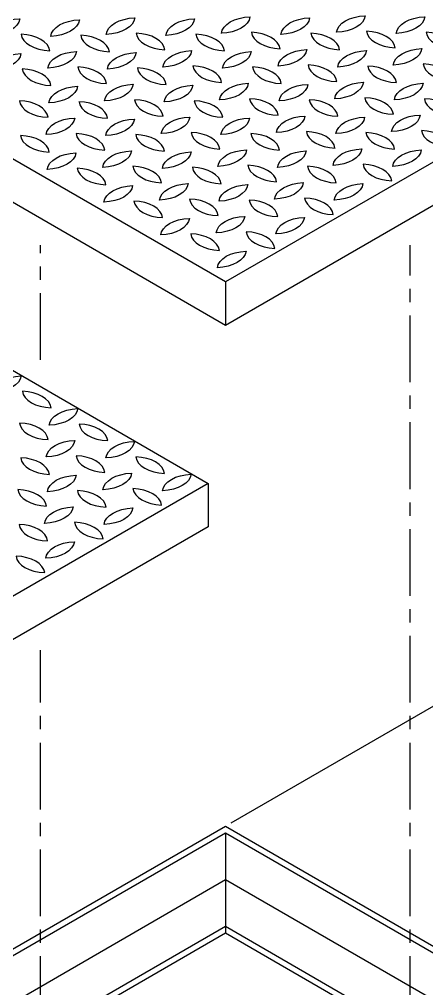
# Model space of a CAD drawing. Extents: x -30 to 91, y -49 to 106.
# Drawn here: x 35.31 to 50.57, y 41.43 to 77.73 of the extents above; entities that cross this region are included whole.
import ezdxf

# ---------------------------------------------------------------- set-up
doc = ezdxf.new("R2010")
doc.units = 0
doc.header["$LTSCALE"] = 2
doc.header["$MEASUREMENT"] = 0
doc.linetypes.add('CENTER', pattern=[2, 1.25, -0.25, 0.25, -0.25])
doc.layers.add('OBJECTS', color=3, linetype='CONTINUOUS')

msp = doc.modelspace()

# ---------------------------------------------------------------- linework, layer by layer
at = {"layer": 'OBJECTS', "color": 7}
for p, q in [((43.031, 67.894), (13.154, 85.144)), ((72.909, 85.144), (43.031, 67.894)), ((43.031, 66.269), (13.154, 83.519)), ((72.909, 83.519), (43.031, 66.269)), ((12.504, 77.603), (42.382, 60.353)), ((43.031, 67.894), (43.031, 66.269)), ((42.382, 60.353), (12.504, 43.103)), ((42.382, 60.353), (42.382, 58.728)), ((42.382, 58.728), (12.504, 41.478)), ((43.248, 47.64), (53.64, 53.64)), ((12.504, 29.89), (43.031, 47.515)), ((12.937, 29.89), (43.031, 47.265)), ((43.031, 47.515), (73.559, 29.89)), ((43.031, 47.265), (73.126, 29.89)), ((43.031, 47.265), (43.031, 43.515)), ((14.453, 29.015), (43.031, 45.515)), ((43.031, 45.515), (71.61, 29.015)), ((15.968, 28.14), (43.031, 43.765)), ((43.031, 43.765), (70.095, 28.14)), ((30.582, 36.327), (43.031, 43.515)), ((43.031, 43.515), (69.878, 28.015))]:
    msp.add_line(p, q, dxfattribs=at)
at = {"layer": 'OBJECTS', "color": 7, "linetype": 'CENTER'}
for p, q in [((36.103, 64.978), (36.103, 69.269)), ((49.96, 24.14), (49.96, 69.269)), ((36.103, 32.14), (36.103, 54.103))]:
    msp.add_line(p, q, dxfattribs=at)
at = {"layer": 'OBJECTS', "color": 7, "extrusion": (0, 0, -1)}
for centre, start_param, end_param in [((34.174, 77.794), 0.062664, 1.508132), ((35.392, 77.091), 3.204257, 4.649725), ((36.41, 77.756), 0.062664, 1.508132), ((37.628, 77.052), 3.204257, 4.649725), ((39.708, 77.128), 3.204257, 4.649725), ((38.49, 77.831), 0.062664, 1.508132), ((40.725, 77.793), 0.062664, 1.508132), ((41.943, 77.09), 3.204257, 4.649725), ((44.024, 77.165), 3.204257, 4.649725), ((42.806, 77.869), 0.062664, 1.508132), ((45.041, 77.83), 0.062664, 1.508132), ((46.259, 77.127), 3.204257, 4.649725), ((48.339, 77.203), 3.204257, 4.649725), ((47.122, 77.906), 0.062664, 1.508132), ((49.357, 77.867), 0.062664, 1.508132), ((50.575, 77.164), 3.204257, 4.649725), ((46.149, 75.938), 3.204257, 4.649725), ((44.931, 76.641), 0.062664, 1.508132), ((50.465, 75.976), 3.204257, 4.649725), ((49.247, 76.679), 0.062664, 1.508132), ((35.437, 75.788), 3.204257, 4.649725), ((34.22, 76.491), 0.062664, 1.508132), ((36.3, 76.567), 0.062664, 1.508132), ((37.518, 75.864), 3.204257, 4.649725), ((38.535, 76.528), 0.062664, 1.508132), ((39.753, 75.825), 3.204257, 4.649725), ((41.834, 75.901), 3.204257, 4.649725), ((40.616, 76.604), 0.062664, 1.508132), ((42.851, 76.566), 0.062664, 1.508132), ((44.069, 75.863), 3.204257, 4.649725), ((47.167, 76.603), 0.062664, 1.508132), ((48.385, 75.9), 3.204257, 4.649725), ((37.563, 74.561), 3.204257, 4.649725), ((36.345, 75.264), 0.062664, 1.508132), ((38.426, 75.34), 0.062664, 1.508132), ((39.643, 74.637), 3.204257, 4.649725), ((40.661, 75.301), 0.062664, 1.508132), ((41.879, 74.598), 3.204257, 4.649725), ((43.959, 74.674), 3.204257, 4.649725), ((42.741, 75.377), 0.062664, 1.508132), ((44.977, 75.338), 0.062664, 1.508132), ((46.194, 74.635), 3.204257, 4.649725), ((48.275, 74.711), 3.204257, 4.649725), ((47.057, 75.414), 0.062664, 1.508132), ((49.292, 75.376), 0.062664, 1.508132), ((50.51, 74.673), 3.204257, 4.649725), ((40.551, 74.112), 0.062664, 1.508132), ((41.769, 73.409), 3.204257, 4.649725), ((46.085, 73.447), 3.204257, 4.649725), ((44.867, 74.15), 0.062664, 1.508132), ((47.102, 74.111), 0.062664, 1.508132), ((48.32, 73.408), 3.204257, 4.649725), ((50.401, 73.484), 3.204257, 4.649725), ((49.183, 74.187), 0.062664, 1.508132), ((37.453, 73.372), 3.204257, 4.649725), ((36.235, 74.075), 0.062664, 1.508132), ((39.689, 73.334), 3.204257, 4.649725), ((38.471, 74.037), 0.062664, 1.508132), ((42.786, 74.074), 0.062664, 1.508132), ((44.004, 73.371), 3.204257, 4.649725), ((36.281, 72.772), 0.062664, 1.508132), ((37.498, 72.069), 3.204257, 4.649725), ((39.579, 72.145), 3.204257, 4.649725), ((38.361, 72.848), 0.062664, 1.508132), ((41.814, 72.106), 3.204257, 4.649725), ((40.596, 72.809), 0.062664, 1.508132), ((42.677, 72.885), 0.062664, 1.508132), ((43.895, 72.182), 3.204257, 4.649725), ((44.912, 72.847), 0.062664, 1.508132), ((46.13, 72.144), 3.204257, 4.649725), ((48.21, 72.219), 3.204257, 4.649725), ((46.993, 72.922), 0.062664, 1.508132), ((49.228, 72.884), 0.062664, 1.508132), ((50.446, 72.181), 3.204257, 4.649725), ((41.705, 70.918), 3.204257, 4.649725), ((40.487, 71.621), 0.062664, 1.508132), ((43.94, 70.879), 3.204257, 4.649725), ((42.722, 71.582), 0.062664, 1.508132), ((44.802, 71.658), 0.062664, 1.508132), ((46.02, 70.955), 3.204257, 4.649725), ((47.038, 71.62), 0.062664, 1.508132), ((48.256, 70.916), 3.204257, 4.649725), ((38.406, 71.545), 0.062664, 1.508132), ((39.624, 70.842), 3.204257, 4.649725), ((40.532, 70.318), 0.062664, 1.508132), ((41.75, 69.615), 3.204257, 4.649725), ((43.83, 69.69), 3.204257, 4.649725), ((42.612, 70.394), 0.062664, 1.508132), ((46.065, 69.652), 3.204257, 4.649725), ((44.848, 70.355), 0.062664, 1.508132), ((42.657, 69.091), 0.062664, 1.508132), ((43.875, 68.387), 3.204257, 4.649725), ((35.443, 63.716), 3.204257, 4.649725), ((34.225, 64.419), 0.062664, 1.508132), ((37.568, 62.489), 3.204257, 4.649725), ((36.351, 63.192), 0.062664, 1.508132), ((36.241, 62.003), 0.062664, 1.508132), ((37.459, 61.3), 3.204257, 4.649725), ((39.694, 61.262), 3.204257, 4.649725), ((38.476, 61.965), 0.062664, 1.508132), ((37.504, 59.997), 3.204257, 4.649725), ((36.286, 60.7), 0.062664, 1.508132), ((38.367, 60.776), 0.062664, 1.508132), ((39.584, 60.073), 3.204257, 4.649725), ((41.82, 60.034), 3.204257, 4.649725), ((40.602, 60.737), 0.062664, 1.508132), ((36.176, 59.512), 0.062664, 1.508132), ((37.394, 58.808), 3.204257, 4.649725), ((39.629, 58.77), 3.204257, 4.649725), ((38.412, 59.473), 0.062664, 1.508132), ((37.439, 57.505), 3.204257, 4.649725), ((36.222, 58.209), 0.062664, 1.508132)]:
    msp.add_ellipse(centre, major_axis=(1.148, 0), ratio=0.57735, start_param=start_param, end_param=end_param, dxfattribs=at)
at = {"layer": 'OBJECTS', "color": 7}
for centre, start_param, end_param in [((35.3, 76.513), 3.204257, 4.649725), ((36.517, 77.216), 0.062664, 1.508132), ((38.753, 77.178), 0.062664, 1.508132), ((37.535, 76.475), 3.204257, 4.649725), ((40.833, 77.254), 0.062664, 1.508132), ((39.615, 76.551), 3.204257, 4.649725), ((43.068, 77.215), 0.062664, 1.508132), ((41.851, 76.512), 3.204257, 4.649725), ((45.149, 77.291), 0.062664, 1.508132), ((43.931, 76.588), 3.204257, 4.649725), ((47.384, 77.253), 0.062664, 1.508132), ((46.166, 76.549), 3.204257, 4.649725), ((49.465, 77.328), 0.062664, 1.508132), ((48.247, 76.625), 3.204257, 4.649725), ((51.7, 77.29), 0.062664, 1.508132), ((50.482, 76.587), 3.204257, 4.649725), ((35.345, 75.21), 3.204257, 4.649725), ((36.563, 75.914), 0.062664, 1.508132), ((37.425, 75.286), 3.204257, 4.649725), ((38.643, 75.989), 0.062664, 1.508132), ((40.878, 75.951), 0.062664, 1.508132), ((39.66, 75.248), 3.204257, 4.649725), ((42.959, 76.027), 0.062664, 1.508132), ((41.741, 75.323), 3.204257, 4.649725), ((45.194, 75.988), 0.062664, 1.508132), ((43.976, 75.285), 3.204257, 4.649725), ((47.275, 76.064), 0.062664, 1.508132), ((46.057, 75.361), 3.204257, 4.649725), ((49.51, 76.025), 0.062664, 1.508132), ((48.292, 75.322), 3.204257, 4.649725), ((51.59, 76.101), 0.062664, 1.508132), ((50.372, 75.398), 3.204257, 4.649725), ((49.4, 74.837), 0.062664, 1.508132), ((48.182, 74.133), 3.204257, 4.649725), ((36.453, 74.725), 0.062664, 1.508132), ((35.235, 74.022), 3.204257, 4.649725), ((37.47, 73.983), 3.204257, 4.649725), ((38.688, 74.686), 0.062664, 1.508132), ((39.551, 74.059), 3.204257, 4.649725), ((40.769, 74.762), 0.062664, 1.508132), ((43.004, 74.724), 0.062664, 1.508132), ((41.786, 74.02), 3.204257, 4.649725), ((45.084, 74.799), 0.062664, 1.508132), ((43.867, 74.096), 3.204257, 4.649725), ((47.32, 74.761), 0.062664, 1.508132), ((46.102, 74.058), 3.204257, 4.649725), ((51.635, 74.798), 0.062664, 1.508132), ((50.418, 74.095), 3.204257, 4.649725), ((36.498, 73.422), 0.062664, 1.508132), ((35.28, 72.719), 3.204257, 4.649725), ((38.579, 73.498), 0.062664, 1.508132), ((37.361, 72.794), 3.204257, 4.649725), ((39.596, 72.756), 3.204257, 4.649725), ((40.814, 73.459), 0.062664, 1.508132), ((41.676, 72.832), 3.204257, 4.649725), ((42.894, 73.535), 0.062664, 1.508132), ((45.13, 73.496), 0.062664, 1.508132), ((43.912, 72.793), 3.204257, 4.649725), ((47.21, 73.572), 0.062664, 1.508132), ((45.992, 72.869), 3.204257, 4.649725), ((49.445, 73.534), 0.062664, 1.508132), ((48.227, 72.83), 3.204257, 4.649725), ((51.526, 73.609), 0.062664, 1.508132), ((50.308, 72.906), 3.204257, 4.649725), ((43.802, 71.604), 3.204257, 4.649725), ((45.02, 72.308), 0.062664, 1.508132), ((49.336, 72.345), 0.062664, 1.508132), ((48.118, 71.642), 3.204257, 4.649725), ((38.624, 72.195), 0.062664, 1.508132), ((37.406, 71.491), 3.204257, 4.649725), ((40.704, 72.27), 0.062664, 1.508132), ((39.486, 71.567), 3.204257, 4.649725), ((41.722, 71.529), 3.204257, 4.649725), ((42.939, 72.232), 0.062664, 1.508132), ((47.255, 72.269), 0.062664, 1.508132), ((46.037, 71.566), 3.204257, 4.649725), ((40.749, 70.967), 0.062664, 1.508132), ((39.531, 70.264), 3.204257, 4.649725), ((42.83, 71.043), 0.062664, 1.508132), ((41.612, 70.34), 3.204257, 4.649725), ((43.847, 70.302), 3.204257, 4.649725), ((45.065, 71.005), 0.062664, 1.508132), ((45.928, 70.377), 3.204257, 4.649725), ((47.145, 71.08), 0.062664, 1.508132), ((42.875, 69.74), 0.062664, 1.508132), ((41.657, 69.037), 3.204257, 4.649725), ((44.955, 69.816), 0.062664, 1.508132), ((43.737, 69.113), 3.204257, 4.649725), ((35.35, 63.138), 3.204257, 4.649725), ((36.568, 63.842), 0.062664, 1.508132), ((35.24, 61.95), 3.204257, 4.649725), ((36.458, 62.653), 0.062664, 1.508132), ((37.476, 61.911), 3.204257, 4.649725), ((38.694, 62.614), 0.062664, 1.508132), ((37.366, 60.722), 3.204257, 4.649725), ((38.584, 61.426), 0.062664, 1.508132), ((35.286, 60.647), 3.204257, 4.649725), ((36.503, 61.35), 0.062664, 1.508132), ((39.601, 60.684), 3.204257, 4.649725), ((40.819, 61.387), 0.062664, 1.508132), ((35.176, 59.458), 3.204257, 4.649725), ((36.394, 60.161), 0.062664, 1.508132), ((37.411, 59.42), 3.204257, 4.649725), ((38.629, 60.123), 0.062664, 1.508132), ((39.492, 59.495), 3.204257, 4.649725), ((40.71, 60.198), 0.062664, 1.508132), ((35.221, 58.155), 3.204257, 4.649725), ((36.439, 58.858), 0.062664, 1.508132), ((37.302, 58.231), 3.204257, 4.649725), ((38.519, 58.934), 0.062664, 1.508132), ((35.111, 56.966), 3.204257, 4.649725), ((36.329, 57.669), 0.062664, 1.508132)]:
    msp.add_ellipse(centre, major_axis=(-1.148, 0), ratio=0.57735, start_param=start_param, end_param=end_param, dxfattribs=at)

doc.saveas('drawing.dxf')
